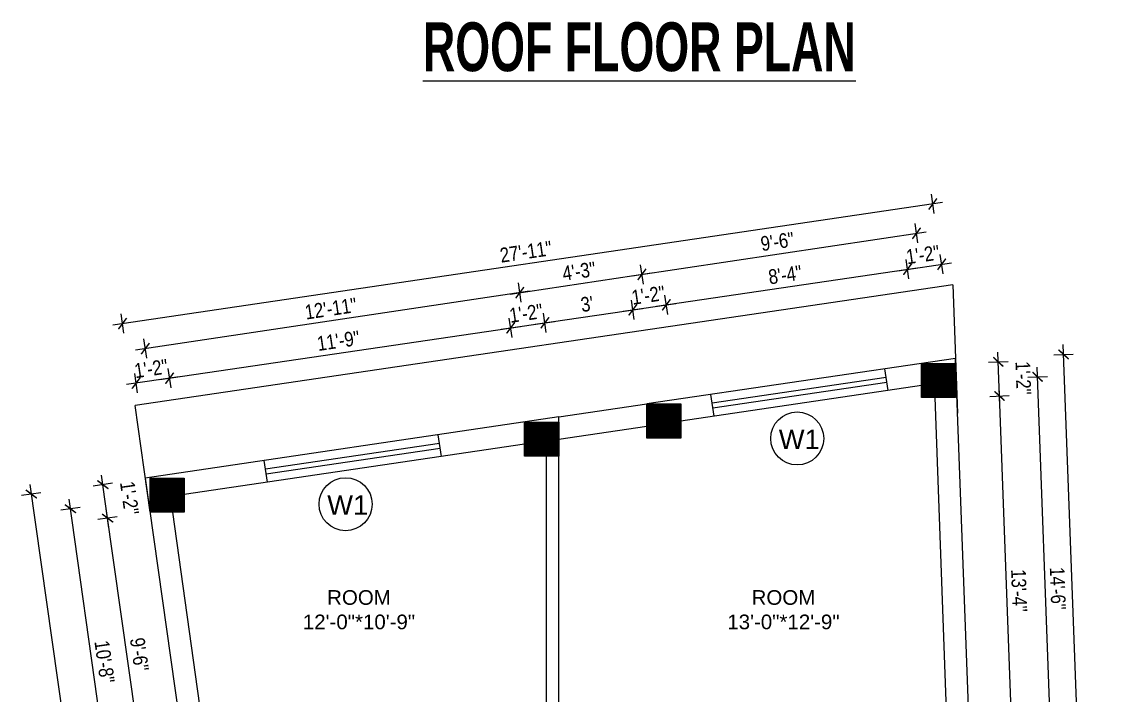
# Model space of a CAD drawing. Header units: inches. Extents: x -5142662 to -4941318, y -3361958 to -3160563.
# Drawn here: x -5002301.7 to -5001858.9, y -3262332.2 to -3262056.2 of the extents above; entities that cross this region are included whole.
import ezdxf

# ---------------------------------------------------------------- set-up
doc = ezdxf.new("R2010")
doc.units = ezdxf.units.IN
doc.header["$LTSCALE"] = 2
doc.header["$MEASUREMENT"] = 0
doc.header["$PDMODE"] = 34
doc.layers.get('0').update_dxf_attribs({"linetype": 'CONTINUOUS'})
doc.layers.get('DEFPOINTS').update_dxf_attribs({"color": 141, "linetype": 'CONTINUOUS'})
doc.layers.add('A-Hatch', color=7, linetype='CONTINUOUS')
for name, color, linetype, lineweight in [('Annotate-Lite.w', 177, 'CONTINUOUS', 9), ('DIM 1-100', 4, 'CONTINUOUS', 13), ('TEXT', 181, 'CONTINUOUS', 25), ('Text-100.w', 254, 'CONTINUOUS', 9)]:
    doc.layers.add(name, color=color, linetype=linetype, lineweight=lineweight)
doc.styles.add('Arial', font='arial.ttf', dxfattribs={"width": 0.8, "height": 12})
doc.styles.add('arial.', font='arial.ttf')
doc.styles.add('gaurav', font='arial.ttf')
doc.styles.get("Standard").update_dxf_attribs({"font": 'ARIALN.TTF'})
doc.dimstyles.new('1 by 96', dxfattribs={"dimtxt": 6, "dimasz": 4, "dimexe": 4, "dimexo": 4, "dimgap": 2, "dimtad": 1, "dimdec": 0, "dimzin": 0, "dimdsep": 46, "dimlunit": 4, "dimtxsty": 'Standard', "dimblk": 'ARCHTICK', "dimcen": 0, "dimdle": 4, "dimadec": 0, "dimazin": 0, "dimtfac": 1, "dimtdec": 0, "dimtix": 1, "dimtofl": 0, "dimtmove": 1, "dimatfit": 3, "dimldrblk": 'ARCHTICK', "dimfxl": 4, "dimfxlon": 1, "dimtolj": 1, "dimtzin": 0, "dimlwd": -1, "dimlwe": -1, "dimarcsym": 0})

# ---------------------------------------------------------------- blocks, each defined once
blk = doc.blocks.new('_ArchTick')
at = {"color": 0, "linetype": 'ByBlock', "const_width": 0.15}
blk.add_lwpolyline([(-0.5, -0.5), (0.5, 0.5)], dxfattribs=at)
blk = doc.blocks.new('*D1608')
at = {"layer": 'DEFPOINTS', "color": 0, "ltscale": 0.5, "transparency": 16777216}
for p in [(-5002266.51, -3262259.6), (-5002249.11, -3262257.15), (-5002231.25, -3262369.9)]:
    blk.add_point(p, dxfattribs=at)
at = {"layer": 'DIM 1-100', "color": 0, "ltscale": 0.5, "transparency": 16777216}
for p, q in [((-5002250.03, -3262376.58), (-5002267.06, -3262255.64)), ((-5002262.54, -3262259.05), (-5002270.47, -3262260.16)), ((-5002246.62, -3262372.06), (-5002254.55, -3262373.18))]:
    blk.add_line(p, q, dxfattribs=at)
at = {"layer": 'DIM 1-100', "color": 0, "ltscale": 0.5, "transparency": 16777216, "xscale": 4, "yscale": 4, "zscale": 4}
for p, rotation in [((-5002266.51, -3262259.6), 98.01894551887811), ((-5002250.58, -3262372.62), 278.0189455188781)]:
    blk.add_blockref('_ArchTick', p, dxfattribs=dict(at, rotation=rotation))
at = {"layer": 'DIM 1-100', "color": 0, "ltscale": 0.5, "transparency": 16777216, "insert": (-5002253.53, -3262315.4), "char_height": 6, "attachment_point": 5, "rotation": 278.0189}
blk.add_mtext('\\A1;9\'-6"', dxfattribs=at)
blk = doc.blocks.new('*D1609')
at = {"layer": 'DEFPOINTS', "color": 0, "ltscale": 0.5, "transparency": 16777216}
for p in [(-5002249.11, -3262243.15), (-5002268.44, -3262245.88), (-5002249.11, -3262257.15)]:
    blk.add_point(p, dxfattribs=at)
at = {"layer": 'DIM 1-100', "color": 0, "ltscale": 0.5, "transparency": 16777216}
for p, q in [((-5002265.95, -3262263.56), (-5002269, -3262241.92)), ((-5002264.48, -3262245.32), (-5002272.4, -3262246.43)), ((-5002262.54, -3262259.05), (-5002270.47, -3262260.16))]:
    blk.add_line(p, q, dxfattribs=at)
at = {"layer": 'DIM 1-100', "color": 0, "ltscale": 0.5, "transparency": 16777216, "xscale": 4, "yscale": 4, "zscale": 4}
for p, rotation in [((-5002268.44, -3262245.88), 98.01894551887811), ((-5002266.51, -3262259.6), 278.0189455188781)]:
    blk.add_blockref('_ArchTick', p, dxfattribs=dict(at, rotation=rotation))
at = {"layer": 'DIM 1-100', "color": 0, "ltscale": 0.5, "transparency": 16777216, "insert": (-5002257.55, -3262251.34), "char_height": 6, "attachment_point": 5, "rotation": 278.0189}
blk.add_mtext('\\A1;1\'-2"', dxfattribs=at)
blk = doc.blocks.new('*D1614')
at = {"layer": 'DEFPOINTS', "color": 0, "ltscale": 0.5, "transparency": 16777216}
for p in [(-5002242.11, -3262250.15), (-5002281.74, -3262255.74), (-5002224.25, -3262376.9)]:
    blk.add_point(p, dxfattribs=at)
at = {"layer": 'DIM 1-100', "color": 0, "ltscale": 0.5, "transparency": 16777216}
for p, q in [((-5002263.32, -3262386.44), (-5002282.29, -3262251.77)), ((-5002277.77, -3262255.18), (-5002285.7, -3262256.29)), ((-5002259.92, -3262381.92), (-5002267.84, -3262383.04))]:
    blk.add_line(p, q, dxfattribs=at)
at = {"layer": 'DIM 1-100', "color": 0, "ltscale": 0.5, "transparency": 16777216, "xscale": 4, "yscale": 4, "zscale": 4}
for p, rotation in [((-5002281.74, -3262255.74), 98.01894551877125), ((-5002263.88, -3262382.48), 278.0189455187713)]:
    blk.add_blockref('_ArchTick', p, dxfattribs=dict(at, rotation=rotation))
at = {"layer": 'DIM 1-100', "color": 0, "ltscale": 0.5, "transparency": 16777216, "insert": (-5002267.79, -3262318.4), "char_height": 6, "attachment_point": 5, "rotation": 278.0189}
blk.add_mtext('\\A1;10\'-8"', dxfattribs=at)
blk = doc.blocks.new('*D1615')
at = {"layer": 'DEFPOINTS', "color": 0, "ltscale": 0.5, "transparency": 16777216}
for p in [(-5002251.08, -3262243.15), (-5002211.04, -3262527.4), (-5002257.71, -3262533.97)]:
    blk.add_point(p, dxfattribs=at)
at = {"layer": 'DIM 1-100', "color": 0, "ltscale": 0.5, "transparency": 16777216}
for p, q in [((-5002298.31, -3262245.77), (-5002257.15, -3262537.93)), ((-5002293.79, -3262249.17), (-5002301.71, -3262250.29)), ((-5002253.75, -3262533.41), (-5002261.67, -3262534.53))]:
    blk.add_line(p, q, dxfattribs=at)
at = {"layer": 'DIM 1-100', "color": 0, "ltscale": 0.5, "transparency": 16777216, "xscale": 4, "yscale": 4, "zscale": 4}
for p, rotation in [((-5002297.75, -3262249.73), 98.01894551889016), ((-5002257.71, -3262533.97), 278.0189455188902)]:
    blk.add_blockref('_ArchTick', p, dxfattribs=dict(at, rotation=rotation))
at = {"layer": 'DIM 1-100', "color": 0, "ltscale": 0.5, "transparency": 16777216, "insert": (-5002272.72, -3262391.14), "char_height": 6, "attachment_point": 5, "rotation": 278.0189}
blk.add_mtext('\\A1;23\'-11"', dxfattribs=at)
blk = doc.blocks.new('*D1622')
at = {"layer": 'DEFPOINTS', "color": 0, "ltscale": 0.5, "transparency": 16777216}
for p in [(-5001919.36, -3262210.21), (-5001901.4, -3262209.55), (-5001912.87, -3262369.9)]:
    blk.add_point(p, dxfattribs=at)
at = {"layer": 'DIM 1-100', "color": 0, "ltscale": 0.5, "transparency": 16777216}
for p, q in [((-5001895.35, -3262373.25), (-5001901.55, -3262205.55)), ((-5001905.4, -3262209.7), (-5001897.4, -3262209.4)), ((-5001899.5, -3262369.4), (-5001891.51, -3262369.11))]:
    blk.add_line(p, q, dxfattribs=at)
at = {"layer": 'DIM 1-100', "color": 0, "ltscale": 0.5, "transparency": 16777216, "xscale": 4, "yscale": 4, "zscale": 4}
for p, rotation in [((-5001901.4, -3262209.55), 92.11435361988043), ((-5001895.5, -3262369.25), 272.1143536198804)]:
    blk.add_blockref('_ArchTick', p, dxfattribs=dict(at, rotation=rotation))
at = {"layer": 'DIM 1-100', "color": 0, "ltscale": 0.5, "transparency": 16777216, "insert": (-5001893.39, -3262289.22), "char_height": 6, "attachment_point": 5, "rotation": 272.1144}
blk.add_mtext('\\A1;13\'-4"', dxfattribs=at)
blk = doc.blocks.new('*D1623')
at = {"layer": 'DEFPOINTS', "color": 0, "ltscale": 0.5, "transparency": 16777216}
for p in [(-5001919.36, -3262196.21), (-5001901.91, -3262195.57), (-5001919.36, -3262210.21)]:
    blk.add_point(p, dxfattribs=at)
at = {"layer": 'DIM 1-100', "color": 0, "ltscale": 0.5, "transparency": 16777216}
for p, q in [((-5001901.25, -3262213.55), (-5001902.06, -3262191.57)), ((-5001905.91, -3262195.72), (-5001897.92, -3262195.42)), ((-5001905.4, -3262209.7), (-5001897.4, -3262209.4))]:
    blk.add_line(p, q, dxfattribs=at)
at = {"layer": 'DIM 1-100', "color": 0, "ltscale": 0.5, "transparency": 16777216, "xscale": 4, "yscale": 4, "zscale": 4}
for p, rotation in [((-5001901.91, -3262195.57), 92.11435361988043), ((-5001901.4, -3262209.55), 272.1143536198804)]:
    blk.add_blockref('_ArchTick', p, dxfattribs=dict(at, rotation=rotation))
at = {"layer": 'DIM 1-100', "color": 0, "ltscale": 0.5, "transparency": 16777216, "insert": (-5001891.64, -3262202.19), "char_height": 6, "attachment_point": 5, "rotation": 272.1144}
blk.add_mtext('\\A1;1\'-2"', dxfattribs=at)
blk = doc.blocks.new('*D1625')
at = {"layer": 'DEFPOINTS', "color": 0, "ltscale": 0.5, "transparency": 16777216}
for p in [(-5001926.36, -3262203.21), (-5001885.82, -3262201.72), (-5001919.87, -3262376.9)]:
    blk.add_point(p, dxfattribs=at)
at = {"layer": 'DIM 1-100', "color": 0, "ltscale": 0.5, "transparency": 16777216}
for p, q in [((-5001879.26, -3262379.4), (-5001885.96, -3262197.72)), ((-5001889.81, -3262201.86), (-5001881.82, -3262201.57)), ((-5001883.4, -3262375.55), (-5001875.41, -3262375.25))]:
    blk.add_line(p, q, dxfattribs=at)
at = {"layer": 'DIM 1-100', "color": 0, "ltscale": 0.5, "transparency": 16777216, "xscale": 4, "yscale": 4, "zscale": 4}
for p, rotation in [((-5001885.82, -3262201.72), 92.11435361967165), ((-5001879.4, -3262375.4), 272.1143536196716)]:
    blk.add_blockref('_ArchTick', p, dxfattribs=dict(at, rotation=rotation))
at = {"layer": 'DIM 1-100', "color": 0, "ltscale": 0.5, "transparency": 16777216, "insert": (-5001877.55, -3262288.37), "char_height": 6, "attachment_point": 5, "rotation": 272.1144}
blk.add_mtext('\\A1;14\'-6"', dxfattribs=at)
blk = doc.blocks.new('*D1626')
at = {"layer": 'DEFPOINTS', "color": 0, "ltscale": 0.5, "transparency": 16777216}
for p in [(-5001919.36, -3262194.15), (-5001875.18, -3262192.51), (-5001907.06, -3262527.4)]:
    blk.add_point(p, dxfattribs=at)
at = {"layer": 'DIM 1-100', "color": 0, "ltscale": 0.5, "transparency": 16777216}
for p, q in [((-5001862.73, -3262529.76), (-5001875.33, -3262188.52)), ((-5001879.18, -3262192.66), (-5001871.19, -3262192.37)), ((-5001866.88, -3262525.91), (-5001858.88, -3262525.62))]:
    blk.add_line(p, q, dxfattribs=at)
at = {"layer": 'DIM 1-100', "color": 0, "ltscale": 0.5, "transparency": 16777216, "xscale": 4, "yscale": 4, "zscale": 4}
for p, rotation in [((-5001875.18, -3262192.51), 92.11435361988767), ((-5001862.88, -3262525.76), 272.1143536198877)]:
    blk.add_blockref('_ArchTick', p, dxfattribs=dict(at, rotation=rotation))
at = {"layer": 'DIM 1-100', "color": 0, "ltscale": 0.5, "transparency": 16777216, "insert": (-5001863.97, -3262358.95), "char_height": 6, "attachment_point": 5, "rotation": 272.1144}
blk.add_mtext('\\A1;27\'-9"', dxfattribs=at)
blk = doc.blocks.new('*D1627')
at = {"layer": 'DEFPOINTS', "color": 0, "ltscale": 0.5, "transparency": 16777216}
for p in [(-5002101.5, -3262181.64), (-5002095.8, -3262220.21), (-5002235.11, -3262243.15)]:
    blk.add_point(p, dxfattribs=at)
at = {"layer": 'DIM 1-100', "color": 0, "ltscale": 0.5, "transparency": 16777216}
for p, q in [((-5002245.11, -3262202.85), (-5002097.54, -3262181.05)), ((-5002100.92, -3262185.59), (-5002102.08, -3262177.68)), ((-5002240.56, -3262206.22), (-5002241.73, -3262198.31))]:
    blk.add_line(p, q, dxfattribs=at)
at = {"layer": 'DIM 1-100', "color": 0, "ltscale": 0.5, "transparency": 16777216, "xscale": 4, "yscale": 4, "zscale": 4}
for p, rotation in [((-5002101.5, -3262181.64), 8.403880657176396), ((-5002241.15, -3262202.27), 188.4038806571764)]:
    blk.add_blockref('_ArchTick', p, dxfattribs=dict(at, rotation=rotation))
at = {"layer": 'DIM 1-100', "color": 0, "ltscale": 0.5, "transparency": 16777216, "insert": (-5002172.06, -3262186.94), "char_height": 6, "attachment_point": 5, "rotation": 8.4039}
blk.add_mtext('\\A1;11\'-9"', dxfattribs=at)
blk = doc.blocks.new('*D1628')
at = {"layer": 'DEFPOINTS', "color": 0, "ltscale": 0.5, "transparency": 16777216}
for p in [(-5002087.5, -3262179.57), (-5002095.8, -3262220.21), (-5002081.8, -3262218.14)]:
    blk.add_point(p, dxfattribs=at)
at = {"layer": 'DIM 1-100', "color": 0, "ltscale": 0.5, "transparency": 16777216}
for p, q in [((-5002086.92, -3262183.52), (-5002088.08, -3262175.61)), ((-5002105.46, -3262182.22), (-5002083.54, -3262178.98)), ((-5002100.92, -3262185.59), (-5002102.08, -3262177.68))]:
    blk.add_line(p, q, dxfattribs=at)
at = {"layer": 'DIM 1-100', "color": 0, "ltscale": 0.5, "transparency": 16777216, "xscale": 4, "yscale": 4, "zscale": 4}
for p, rotation in [((-5002087.5, -3262179.57), 8.403880657176396), ((-5002101.5, -3262181.64), 188.4038806571764)]:
    blk.add_blockref('_ArchTick', p, dxfattribs=dict(at, rotation=rotation))
at = {"layer": 'DIM 1-100', "color": 0, "ltscale": 0.5, "transparency": 16777216, "insert": (-5002095.23, -3262175.64), "char_height": 6, "attachment_point": 5, "rotation": 8.4039}
blk.add_mtext('\\A1;1\'-2"', dxfattribs=at)
blk = doc.blocks.new('*D1629')
at = {"layer": 'DEFPOINTS', "color": 0, "ltscale": 0.5, "transparency": 16777216}
for p in [(-5002051.5, -3262174.25), (-5002045.8, -3262212.83), (-5002081.8, -3262218.14)]:
    blk.add_point(p, dxfattribs=at)
at = {"layer": 'DIM 1-100', "color": 0, "ltscale": 0.5, "transparency": 16777216}
for p, q in [((-5002050.92, -3262178.21), (-5002052.08, -3262170.29)), ((-5002091.46, -3262180.15), (-5002047.54, -3262173.66)), ((-5002086.92, -3262183.52), (-5002088.08, -3262175.61))]:
    blk.add_line(p, q, dxfattribs=at)
at = {"layer": 'DIM 1-100', "color": 0, "ltscale": 0.5, "transparency": 16777216, "xscale": 4, "yscale": 4, "zscale": 4}
for p, rotation in [((-5002051.5, -3262174.25), 8.403880657176396), ((-5002087.5, -3262179.57), 188.4038806571764)]:
    blk.add_blockref('_ArchTick', p, dxfattribs=dict(at, rotation=rotation))
at = {"layer": 'DIM 1-100', "color": 0, "ltscale": 0.5, "transparency": 16777216, "insert": (-5002070.24, -3262171.9), "char_height": 6, "attachment_point": 5, "rotation": 8.4039}
blk.add_mtext("\\A1;3'", dxfattribs=at)
blk = doc.blocks.new('*D1630')
at = {"layer": 'DEFPOINTS', "color": 0, "ltscale": 0.5, "transparency": 16777216}
for p in [(-5002037.8, -3262172.22), (-5002045.8, -3262212.83), (-5002031.8, -3262212.83)]:
    blk.add_point(p, dxfattribs=at)
at = {"layer": 'DIM 1-100', "color": 0, "ltscale": 0.5, "transparency": 16777216}
for p, q in [((-5002037.21, -3262176.18), (-5002038.38, -3262168.27)), ((-5002055.46, -3262174.83), (-5002033.84, -3262171.64)), ((-5002050.92, -3262178.21), (-5002052.08, -3262170.29))]:
    blk.add_line(p, q, dxfattribs=at)
at = {"layer": 'DIM 1-100', "color": 0, "ltscale": 0.5, "transparency": 16777216, "xscale": 4, "yscale": 4, "zscale": 4}
for p, rotation in [((-5002051.5, -3262174.25), 188.4038806571764), ((-5002037.8, -3262172.22), 8.403880657176396)]:
    blk.add_blockref('_ArchTick', p, dxfattribs=dict(at, rotation=rotation))
at = {"layer": 'DIM 1-100', "color": 0, "ltscale": 0.5, "transparency": 16777216, "insert": (-5002045.2, -3262168.25), "char_height": 6, "attachment_point": 5, "rotation": 8.4039}
blk.add_mtext('\\A1;1\'-2"', dxfattribs=at)
blk = doc.blocks.new('*D1631')
at = {"layer": 'DEFPOINTS', "color": 0, "ltscale": 0.5, "transparency": 16777216}
for p in [(-5001939.06, -3262157.64), (-5001933.36, -3262196.21), (-5002031.8, -3262212.83)]:
    blk.add_point(p, dxfattribs=at)
at = {"layer": 'DIM 1-100', "color": 0, "ltscale": 0.5, "transparency": 16777216}
for p, q in [((-5001938.47, -3262161.59), (-5001939.64, -3262153.68)), ((-5002041.76, -3262172.81), (-5001935.1, -3262157.05)), ((-5002037.21, -3262176.18), (-5002038.38, -3262168.27))]:
    blk.add_line(p, q, dxfattribs=at)
at = {"layer": 'DIM 1-100', "color": 0, "ltscale": 0.5, "transparency": 16777216, "xscale": 4, "yscale": 4, "zscale": 4}
for p, rotation in [((-5001939.06, -3262157.64), 8.403880657176396), ((-5002037.8, -3262172.22), 188.4038806571764)]:
    blk.add_blockref('_ArchTick', p, dxfattribs=dict(at, rotation=rotation))
at = {"layer": 'DIM 1-100', "color": 0, "ltscale": 0.5, "transparency": 16777216, "insert": (-5001989.17, -3262159.92), "char_height": 6, "attachment_point": 5, "rotation": 8.4039}
blk.add_mtext('\\A1;8\'-4"', dxfattribs=at)
blk = doc.blocks.new('*D1632')
at = {"layer": 'DEFPOINTS', "color": 0, "ltscale": 0.5, "transparency": 16777216}
for p in [(-5001925.06, -3262155.57), (-5001919.36, -3262194.15), (-5001933.36, -3262196.21)]:
    blk.add_point(p, dxfattribs=at)
at = {"layer": 'DIM 1-100', "color": 0, "ltscale": 0.5, "transparency": 16777216}
for p, q in [((-5001943.02, -3262158.22), (-5001921.1, -3262154.98)), ((-5001938.47, -3262161.59), (-5001939.64, -3262153.68)), ((-5001924.47, -3262159.53), (-5001925.64, -3262151.61))]:
    blk.add_line(p, q, dxfattribs=at)
at = {"layer": 'DIM 1-100', "color": 0, "ltscale": 0.5, "transparency": 16777216, "xscale": 4, "yscale": 4, "zscale": 4}
for p, rotation in [((-5001939.06, -3262157.64), 188.4038806571764), ((-5001925.06, -3262155.57), 8.403880657176396)]:
    blk.add_blockref('_ArchTick', p, dxfattribs=dict(at, rotation=rotation))
at = {"layer": 'DIM 1-100', "color": 0, "ltscale": 0.5, "transparency": 16777216, "insert": (-5001932.79, -3262151.64), "char_height": 6, "attachment_point": 5, "rotation": 8.4039}
blk.add_mtext('\\A1;1\'-2"', dxfattribs=at)
blk = doc.blocks.new('*D1633')
at = {"layer": 'DEFPOINTS', "color": 0, "ltscale": 0.5, "transparency": 16777216}
for p in [(-5002254.85, -3262204.29), (-5002249.11, -3262243.15), (-5002235.11, -3262243.15)]:
    blk.add_point(p, dxfattribs=at)
at = {"layer": 'DIM 1-100', "color": 0, "ltscale": 0.5, "transparency": 16777216}
for p, q in [((-5002240.56, -3262206.22), (-5002241.73, -3262198.31)), ((-5002237.19, -3262201.68), (-5002258.81, -3262204.88)), ((-5002254.26, -3262208.25), (-5002255.43, -3262200.33))]:
    blk.add_line(p, q, dxfattribs=at)
at = {"layer": 'DIM 1-100', "color": 0, "ltscale": 0.5, "transparency": 16777216, "xscale": 4, "yscale": 4, "zscale": 4}
for p, rotation in [((-5002254.85, -3262204.29), 188.4038806571764), ((-5002241.15, -3262202.27), 8.403880657176357)]:
    blk.add_blockref('_ArchTick', p, dxfattribs=dict(at, rotation=rotation))
at = {"layer": 'DIM 1-100', "color": 0, "ltscale": 0.5, "transparency": 16777216, "insert": (-5002248.73, -3262198.32), "char_height": 6, "attachment_point": 5, "rotation": 8.4039}
blk.add_mtext('\\A1;1\'-2"', dxfattribs=at)
blk = doc.blocks.new('*D1634')
at = {"layer": 'DEFPOINTS', "color": 0, "ltscale": 0.5, "transparency": 16777216}
for p in [(-5002251.09, -3262190.15), (-5002088.8, -3262227.21), (-5002242.11, -3262250.15)]:
    blk.add_point(p, dxfattribs=at)
at = {"layer": 'DIM 1-100', "color": 0, "ltscale": 0.5, "transparency": 16777216}
for p, q in [((-5002097.19, -3262171.17), (-5002098.37, -3262163.26)), ((-5002093.82, -3262166.62), (-5002255.04, -3262190.74)), ((-5002250.49, -3262194.11), (-5002251.68, -3262186.2))]:
    blk.add_line(p, q, dxfattribs=at)
at = {"layer": 'DIM 1-100', "color": 0, "ltscale": 0.5, "transparency": 16777216, "xscale": 4, "yscale": 4, "zscale": 4}
for p, rotation in [((-5002097.78, -3262167.21), 8.510423086332324), ((-5002251.09, -3262190.15), 188.5104230863323)]:
    blk.add_blockref('_ArchTick', p, dxfattribs=dict(at, rotation=rotation))
at = {"layer": 'DIM 1-100', "color": 0, "ltscale": 0.5, "transparency": 16777216, "insert": (-5002175.17, -3262173.72), "char_height": 6, "attachment_point": 5, "rotation": 8.5104}
blk.add_mtext('\\A1;12\'-11"', dxfattribs=at)
blk = doc.blocks.new('*D1635')
at = {"layer": 'DEFPOINTS', "color": 0, "ltscale": 0.5, "transparency": 16777216}
for p in [(-5002047.79, -3262159.73), (-5002038.8, -3262219.83), (-5002088.8, -3262227.21)]:
    blk.add_point(p, dxfattribs=at)
at = {"layer": 'DIM 1-100', "color": 0, "ltscale": 0.5, "transparency": 16777216}
for p, q in [((-5002101.73, -3262167.8), (-5002043.84, -3262159.14)), ((-5002047.2, -3262163.69), (-5002048.38, -3262155.78)), ((-5002097.19, -3262171.17), (-5002098.37, -3262163.26))]:
    blk.add_line(p, q, dxfattribs=at)
at = {"layer": 'DIM 1-100', "color": 0, "ltscale": 0.5, "transparency": 16777216, "xscale": 4, "yscale": 4, "zscale": 4}
for p, rotation in [((-5002047.79, -3262159.73), 8.51042308632917), ((-5002097.78, -3262167.21), 188.5104230863292)]:
    blk.add_blockref('_ArchTick', p, dxfattribs=dict(at, rotation=rotation))
at = {"layer": 'DIM 1-100', "color": 0, "ltscale": 0.5, "transparency": 16777216, "insert": (-5002073.54, -3262158.46), "char_height": 6, "attachment_point": 5, "rotation": 8.5104}
blk.add_mtext('\\A1;4\'-3"', dxfattribs=at)
blk = doc.blocks.new('*D1636')
at = {"layer": 'DEFPOINTS', "color": 0, "ltscale": 0.5, "transparency": 16777216}
for p in [(-5001935.38, -3262142.91), (-5001926.36, -3262203.21), (-5002038.8, -3262219.83)]:
    blk.add_point(p, dxfattribs=at)
at = {"layer": 'DIM 1-100', "color": 0, "ltscale": 0.5, "transparency": 16777216}
for p, q in [((-5001934.79, -3262146.87), (-5001935.98, -3262138.95)), ((-5002051.75, -3262160.32), (-5001931.43, -3262142.32)), ((-5002047.2, -3262163.69), (-5002048.38, -3262155.78))]:
    blk.add_line(p, q, dxfattribs=at)
at = {"layer": 'DIM 1-100', "color": 0, "ltscale": 0.5, "transparency": 16777216, "xscale": 4, "yscale": 4, "zscale": 4}
for p, rotation in [((-5001935.38, -3262142.91), 8.51042308632917), ((-5002047.79, -3262159.73), 188.5104230863292)]:
    blk.add_blockref('_ArchTick', p, dxfattribs=dict(at, rotation=rotation))
at = {"layer": 'DIM 1-100', "color": 0, "ltscale": 0.5, "transparency": 16777216, "insert": (-5001992.34, -3262146.31), "char_height": 6, "attachment_point": 5, "rotation": 8.5104}
blk.add_mtext('\\A1;9\'-6"', dxfattribs=at)
blk = doc.blocks.new('*D1637')
at = {"layer": 'DEFPOINTS', "color": 0, "ltscale": 0.5, "transparency": 16777216}
for p in [(-5002260.42, -3262179.9), (-5001919.36, -3262194.15), (-5002251.08, -3262243.15)]:
    blk.add_point(p, dxfattribs=at)
at = {"layer": 'DIM 1-100', "color": 0, "ltscale": 0.5, "transparency": 16777216}
for p, q in [((-5001928.12, -3262134.85), (-5001929.29, -3262126.94)), ((-5001924.75, -3262130.31), (-5002264.38, -3262180.49)), ((-5002259.84, -3262183.86), (-5002261.01, -3262175.95))]:
    blk.add_line(p, q, dxfattribs=at)
at = {"layer": 'DIM 1-100', "color": 0, "ltscale": 0.5, "transparency": 16777216, "xscale": 4, "yscale": 4, "zscale": 4}
for p, rotation in [((-5001928.7, -3262130.9), 8.403880655919362), ((-5002260.42, -3262179.9), 188.4038806559193)]:
    blk.add_blockref('_ArchTick', p, dxfattribs=dict(at, rotation=rotation))
at = {"layer": 'DIM 1-100', "color": 0, "ltscale": 0.5, "transparency": 16777216, "insert": (-5002095.3, -3262150.44), "char_height": 6, "attachment_point": 5, "rotation": 8.4039}
blk.add_mtext('\\A1;27\'-11"', dxfattribs=at)

msp = doc.modelspace()

# ---------------------------------------------------------------- hatches: boundary and pattern name
at = {"layer": 'A-Hatch', "ltscale": 0.5}
h = msp.add_hatch(dxfattribs=at)
h.set_pattern_fill('ANSI31', color=256)
h.set_pattern_definition([(45, (89499.35351, -3790.74296), (-0.0883883476483, 0.0883883476483), [])])
h.paths.add_polyline_path([(-5001919.36, -3262196.21), (-5001933.36, -3262196.21), (-5001933.36, -3262210.21), (-5001919.36, -3262210.21)])
h = msp.add_hatch(dxfattribs=at)
h.set_pattern_fill('ANSI31', color=256)
h.set_pattern_definition([(45, (89386.91249, -3807.35459), (-0.0883883476483, 0.0883883476483), [])])
h.paths.add_polyline_path([(-5002031.8, -3262212.83), (-5002045.8, -3262212.83), (-5002045.8, -3262226.83), (-5002031.8, -3262226.83)])
h = msp.add_hatch(dxfattribs=at)
h.set_pattern_fill('ANSI31', color=256)
h.set_pattern_definition([(45, (89336.91249, -3814.7414), (-0.0883883476483, 0.0883883476483), [])])
h.paths.add_polyline_path([(-5002081.8, -3262220.21), (-5002095.8, -3262220.21), (-5002095.8, -3262234.21), (-5002081.8, -3262234.21)])
h = msp.add_hatch(dxfattribs=at)
h.set_pattern_fill('ANSI31', color=256)
h.set_pattern_definition([(45, (89183.60549, -3837.6818), (-0.0883883476483, 0.0883883476483), [])])
h.paths.add_polyline_path([(-5002235.11, -3262243.15), (-5002249.11, -3262243.15), (-5002249.11, -3262257.15), (-5002235.11, -3262257.15)])

# ---------------------------------------------------------------- linework, layer by layer
at = {"ltscale": 0.5}
for p, q in [((-5001920.47, -3262163.98), (-5002255.27, -3262213.45)), ((-5001920.47, -3262163.98), (-5001918.53, -3262216.55)), ((-5001946.97, -3262207.32), (-5001948.28, -3262198.42)), ((-5002019, -3262212.4), (-5001947.77, -3262201.88)), ((-5001933.36, -3262205.31), (-5002031.8, -3262219.85)), ((-5002018.71, -3262214.38), (-5001947.48, -3262203.86)), ((-5002018.19, -3262217.84), (-5002019.51, -3262208.94)), ((-5001921.88, -3262369.9), (-5001927.77, -3262210.21)), ((-5002249.11, -3262257.15), (-5002255.27, -3262213.45)), ((-5002081.8, -3262218.14), (-5002045.8, -3262212.83)), ((-5002081.8, -3262220.21), (-5002081.8, -3262218.14)), ((-5002129.84, -3262234.34), (-5002131.16, -3262225.44)), ((-5002081.8, -3262227.24), (-5002045.8, -3262221.92)), ((-5002095.8, -3262229.31), (-5002235.11, -3262249.89)), ((-5002201.87, -3262239.42), (-5002130.64, -3262228.9)), ((-5002081.8, -3262374.4), (-5002081.8, -3262227.44)), ((-5002201.58, -3262241.4), (-5002130.35, -3262230.88)), ((-5002086.8, -3262369.9), (-5002086.8, -3262234.21)), ((-5002201.07, -3262244.86), (-5002202.38, -3262235.96)), ((-5002240.02, -3262257.15), (-5002224.14, -3262369.9))]:
    msp.add_line(p, q, dxfattribs=at)
for points in [[(-5002045.8, -3262527.4), (-5001907.06, -3262527.4), (-5001919.36, -3262194.15), (-5002045.8, -3262212.83)], [(-5002081.8, -3262218.14), (-5002251.08, -3262243.15), (-5002211.04, -3262527.4), (-5002197.04, -3262527.4)]]:
    msp.add_lwpolyline(points, dxfattribs=at)
for points in [[(-5001933.36, -3262196.21), (-5001919.36, -3262196.21), (-5001919.36, -3262210.21), (-5001933.36, -3262210.21)], [(-5002045.8, -3262212.83), (-5002031.8, -3262212.83), (-5002031.8, -3262226.83), (-5002045.8, -3262226.83)], [(-5002095.8, -3262220.21), (-5002081.8, -3262220.21), (-5002081.8, -3262234.21), (-5002095.8, -3262234.21)], [(-5002249.11, -3262243.15), (-5002235.11, -3262243.15), (-5002235.11, -3262257.15), (-5002249.11, -3262257.15)]]:
    msp.add_lwpolyline(points, close=True, dxfattribs=at)
at = {"layer": 'Annotate-Lite.w', "ltscale": 0.005}
for centre in [(-5001984.22, -3262226.96), (-5002169.07, -3262253.88)]:
    msp.add_circle(centre, 10.86, dxfattribs=at)

# ---------------------------------------------------------------- texts
at = {"layer": 'Annotate-Lite.w', "ltscale": 0.005, "char_height": 8, "attachment_point": 1, "style": 'gaurav'}
for insert in [(-5001991.76, -3262223.31), (-5002176.61, -3262250.23)]:
    msp.add_mtext_dynamic_manual_height_columns('W1', width=8, gutter_width=100, heights=[0], dxfattribs=dict(at, insert=insert))
at = {"layer": 'TEXT', "lineweight": -2, "char_height": 6, "attachment_point": 5, "style": 'arial.'}
for s, insert in [('ROOM\\P12\'-0"*10\'-9"', (-5002163.61, -3262297.14)), ('ROOM\\P13\'-0"*12\'-9"', (-5001989.85, -3262297.14))]:
    msp.add_mtext_dynamic_manual_height_columns(s, width=45.7314, gutter_width=30, heights=[0], dxfattribs=dict(at, insert=insert))
at = {"layer": 'Text-100.w', "insert": (-5002048.84, -3262056.49), "char_height": 20, "width": 569.1024, "attachment_point": 2, "style": 'Arial'}
msp.add_mtext('\\A1;{\\fArial Narrow|b1|i0|c0|p34;\\LROOF FLOOR PLAN}', dxfattribs=at)

# ---------------------------------------------------------------- dimensions: what is measured, and where the dimension line sits
at = {"layer": 'DIM 1-100', "ltscale": 0.5}
for p1, p2, distance, picture, middle in [((-5001919.36, -3262194.15), (-5002251.08, -3262243.15), -63.94, '*D1637', (-5002095.3, -3262150.44)), ((-5002088.8, -3262227.21), (-5002242.11, -3262250.15), -60.67, '*D1634', (-5002175.17, -3262173.72)), ((-5001907.06, -3262527.4), (-5001919.36, -3262194.15), -44.21, '*D1626', (-5001863.97, -3262358.95)), ((-5002251.08, -3262243.15), (-5002211.04, -3262527.4), -47.13, '*D1615', (-5002272.72, -3262391.14))]:
    dim = msp.add_aligned_dim(p1=p1, p2=p2, distance=distance, dimstyle='1 by 96', dxfattribs=at)
    dim.commit()
    dim.dimension.update_dxf_attribs({"geometry": picture, "text_midpoint": middle})
for base, p1, p2, angle, picture, middle in [((-5001935.38, -3262142.91), (-5002038.8, -3262219.83), (-5001926.36, -3262203.21), 8.5104, '*D1636', (-5001992.34, -3262146.31)), ((-5002047.79, -3262159.73), (-5002088.8, -3262227.21), (-5002038.8, -3262219.83), 8.5104, '*D1635', (-5002073.54, -3262158.46)), ((-5001939.06, -3262157.64), (-5002031.8, -3262212.83), (-5001933.36, -3262196.21), 188.4039, '*D1631', (-5001989.17, -3262159.92)), ((-5002051.5, -3262174.25), (-5002081.8, -3262218.14), (-5002045.8, -3262212.83), 188.4039, '*D1629', (-5002070.24, -3262171.9)), ((-5002101.5, -3262181.64), (-5002235.11, -3262243.15), (-5002095.8, -3262220.21), 188.4039, '*D1627', (-5002172.06, -3262186.94)), ((-5001885.82, -3262201.72), (-5001919.87, -3262376.9), (-5001926.36, -3262203.21), 272.1144, '*D1625', (-5001877.55, -3262288.37)), ((-5001901.4, -3262209.55), (-5001912.87, -3262369.9), (-5001919.36, -3262210.21), 272.1144, '*D1622', (-5001893.39, -3262289.22)), ((-5002281.74, -3262255.74), (-5002224.25, -3262376.9), (-5002242.11, -3262250.15), 278.0189, '*D1614', (-5002267.79, -3262318.4)), ((-5002266.51, -3262259.6), (-5002231.25, -3262369.9), (-5002249.11, -3262257.15), 278.0189, '*D1608', (-5002253.53, -3262315.4))]:
    dim = msp.add_linear_dim(base=base, p1=p1, p2=p2, angle=angle, dimstyle='1 by 96', dxfattribs=at)
    dim.commit()
    dim.dimension.update_dxf_attribs({"geometry": picture, "text_midpoint": middle})
for base, p1, p2, angle, picture, middle in [((-5001925.06, -3262155.57), (-5001933.36, -3262196.21), (-5001919.36, -3262194.15), 188.4039, '*D1632', (-5001932.06, -3262156.6)), ((-5002037.8, -3262172.22), (-5002045.8, -3262212.83), (-5002031.8, -3262212.83), 188.4039, '*D1630', (-5002044.47, -3262173.21)), ((-5002087.5, -3262179.57), (-5002095.8, -3262220.21), (-5002081.8, -3262218.14), 188.4039, '*D1628', (-5002094.5, -3262180.6)), ((-5002254.85, -3262204.29), (-5002235.11, -3262243.15), (-5002249.11, -3262243.15), 188.4039, '*D1633', (-5002248, -3262203.28)), ((-5001901.91, -3262195.57), (-5001919.36, -3262210.21), (-5001919.36, -3262196.21), 272.1144, '*D1623', (-5001896.65, -3262202.38)), ((-5002268.44, -3262245.88), (-5002249.11, -3262257.15), (-5002249.11, -3262243.15), 278.0189, '*D1609', (-5002262.51, -3262252.04))]:
    dim = msp.add_linear_dim(base=base, p1=p1, p2=p2, angle=angle, dimstyle='1 by 96', dxfattribs=at)
    dim.commit()
    dim.dimension.update_dxf_attribs({"geometry": picture, "text_midpoint": middle, "dimtype": 160})

doc.saveas('drawing.dxf')
